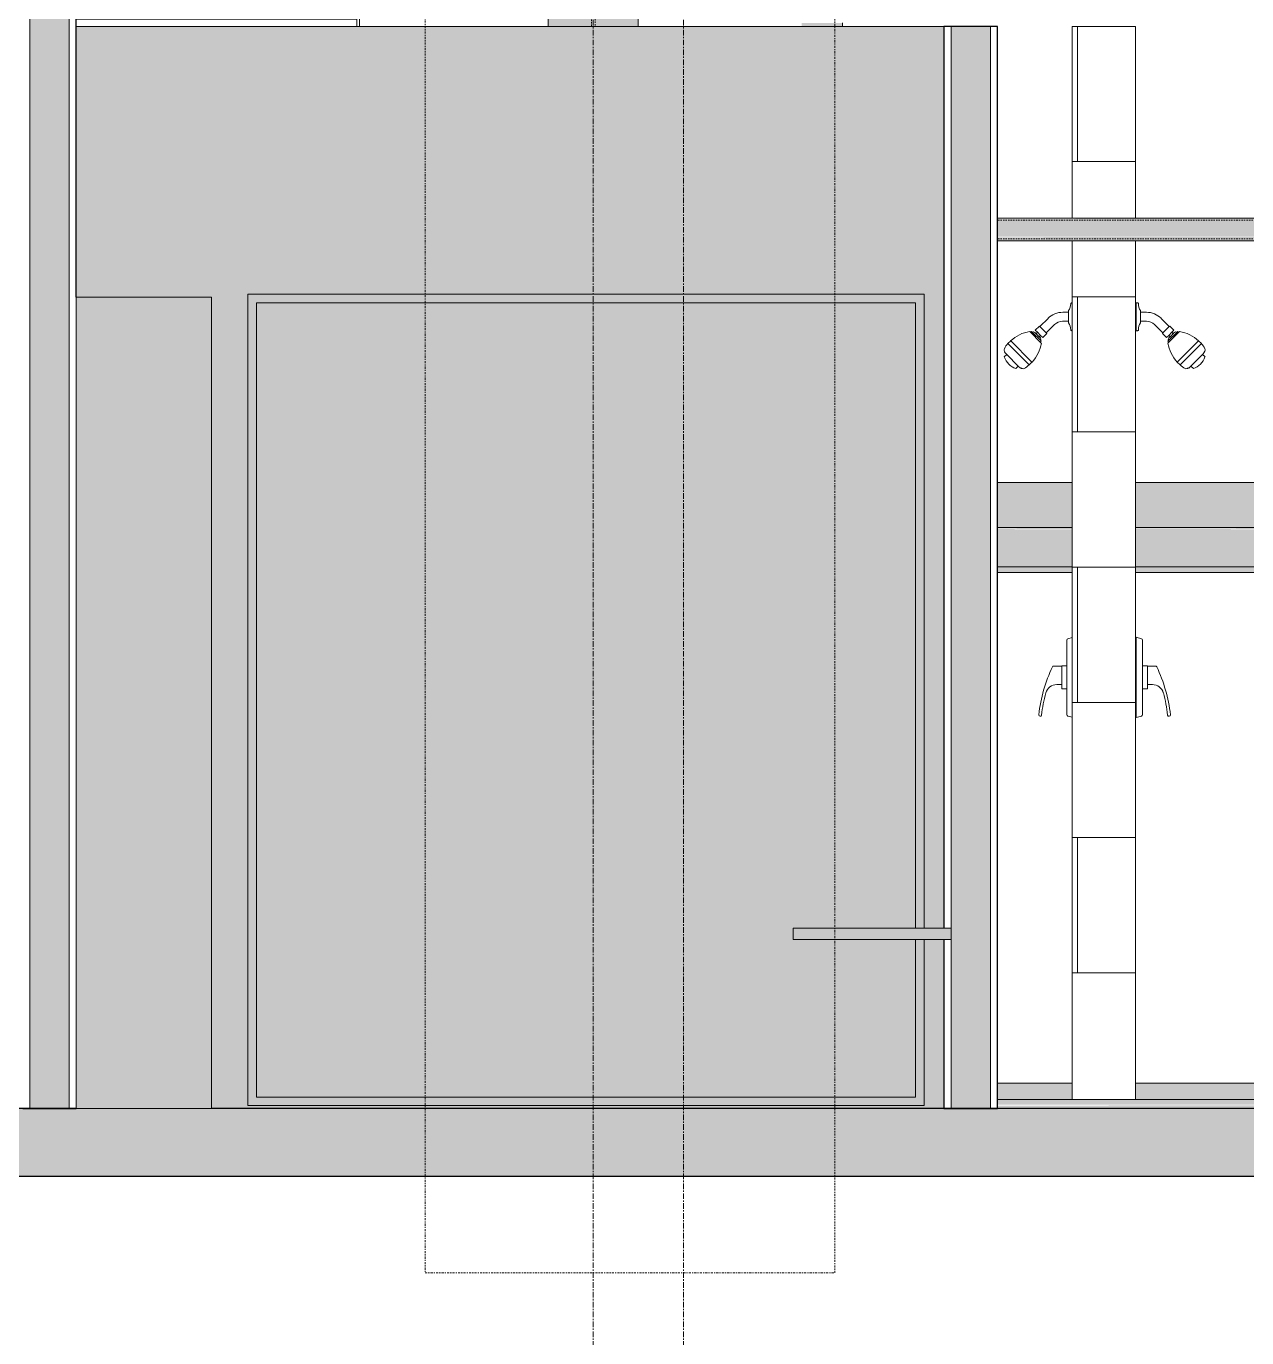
# Model space of a CAD drawing. Header units: inches. Extents: x -23227 to -2744, y -314 to 853.
# Drawn here: x -18894.5 to -18786.2, y -20.4 to 96 of the extents above; entities that cross this region are included whole.
import ezdxf

# ---------------------------------------------------------------- set-up
doc = ezdxf.new("R2010")
doc.units = ezdxf.units.IN
doc.header["$MEASUREMENT"] = 0
for name, pattern in [('Dash Dot 3_16_', [0.3125, 0.1875, -0.0625, 0, -0.0625]), ('Grid Line 1_2_', [0.875, 0.5, -0.125, 0.125, -0.125]), ('Grid Line 1_2__2_', [0.875, 0.5, -0.125, 0.125, -0.125]), ('Hidden 1_8_', [0.1875, 0.125, -0.0625]), ('Hidden 1_8__2_', [0.1875, 0.125, -0.0625])]:
    doc.linetypes.add(name, pattern=pattern)
for name, color, linetype, lineweight in [('A-ANNO-SYMB', 150, 'Continuous', 9), ('A-FLOR', 192, 'Continuous', 9), ('A-FLOR-LEVL', 51, 'Continuous', 9), ('A-GENM', 13, 'Continuous', 9), ('A-GLAZ-CWMG', 51, 'Continuous', 9), ('A-WALL', 113, 'Continuous', 9), ('A-WALL-PATT', 111, 'Continuous', 25), ('I-FURN', 30, 'Continuous', 9), ('I-WALL', 2, 'Continuous', 9), ('P-SANR-FIXT', 6, 'Continuous', 9), ('Q-SPCQ', 91, 'Continuous', 9), ('S-BEAM', 12, 'Continuous', 9), ('S-COLS', 52, 'Continuous', 9), ('S-GRID', 1, 'Continuous', 9)]:
    doc.layers.add(name, color=color, linetype=linetype, lineweight=lineweight)
pattern_1 = [(0, (-32936.803, 67.247), (61.44, 15.36), [2.534, -43.546, 2.534, -43.546, -245.76]), (0, (-32936.803, 67.247), (61.44, 15.36), [-92.16, 2.534, -89.626, 2.534, -43.546, -107.52]), (0, (-32936.803, 67.247), (61.44, 15.36), [-230.4, 2.534, -28.186, 2.534, -74.266]), (120, (-32913.763, 74.927), (-44.02215, 45.5286), [2.534, -43.546, 2.534, -43.546, -245.76]), (120, (-32913.763, 74.927), (-44.02215, 45.5286), [-92.16, 2.534, -89.626, 2.534, -43.546, -107.52]), (120, (-32913.763, 74.927), (-44.02215, 45.5286), [-230.4, 2.534, -28.186, 2.534, -74.266]), (240, (-32906.083, 105.647), (-17.41785, -60.8886), [2.534, -43.546, 2.534, -43.546, -245.76]), (240, (-32906.083, 105.647), (-17.41785, -60.8886), [-92.16, 2.534, -89.626, 2.534, -43.546, -107.52]), (240, (-32906.083, 105.647), (-17.41785, -60.8886), [-230.4, 2.534, -28.186, 2.534, -74.266])]

# ---------------------------------------------------------------- blocks, each defined once
blk = doc.blocks.new('Locker-Double Stacked - 12_ x 12_-3246-Section 8')
at = {"layer": 'I-FURN'}
blk.add_hatch(color=251, dxfattribs=at).paths.add_polyline_path([(-25737.27, 0), (-25725.27, 0), (-25725.27, 72), (-25737.27, 72), (-25737.27, 37.47)], flags=0)
at = {"layer": 'I-FURN', "color": 250}
for p, q in [((-25737.27, 72), (-25725.27, 72)), ((-25737.27, 0), (-25737.27, 72)), ((-25725.27, 0), (-25725.27, 72)), ((-25725.27, 0), (-25737.27, 0))]:
    blk.add_line(p, q, dxfattribs=at)
blk = doc.blocks.new('Furniture 5 - Furniture 1-2367-Section 8')
at = {"layer": 'I-FURN'}
blk.add_hatch(color=8, dxfattribs=at).paths.add_polyline_path([(-25659.64, 15), (-25659.64, 16), (-25673.64, 16), (-25673.64, 15), (-25672.76, 15)], flags=0)
at = {"layer": 'I-FURN', "color": 250}
for p, q in [((-25673.64, 16), (-25659.64, 16)), ((-25673.64, 16), (-25673.64, 15)), ((-25659.64, 15), (-25659.64, 16)), ((-25659.64, 15), (-25673.64, 15))]:
    blk.add_line(p, q, dxfattribs=at)
blk = doc.blocks.new('Bradley-Washroom_Accessories-Mirrors-780_Custom - Bradley-Washroom_Accessories-Mirrors-780_Custom-V51-Section 8')
at = {"layer": 'Q-SPCQ'}
for points in [[(-25672.76, 0.25), (-25662.03, 0.25), (-25662.03, 15), (-25662.78, 15), (-25662.78, 1), (-25721.28, 1), (-25721.28, 71.5), (-25662.78, 71.5), (-25662.78, 16), (-25662.03, 16), (-25662.03, 72.25), (-25722.03, 72.25), (-25722.03, 0.25)], [(-25673.64, 1), (-25662.78, 1), (-25662.78, 15), (-25673.64, 15), (-25673.64, 16), (-25662.78, 16), (-25662.78, 71.5), (-25721.28, 71.5), (-25721.28, 1)]]:
    blk.add_hatch(color=254, dxfattribs=at).paths.add_polyline_path(points, flags=0)
at = {"layer": 'Q-SPCQ', "color": 250}
for p, q in [((-25662.03, 72.25), (-25722.03, 72.25)), ((-25722.03, 72.25), (-25722.03, 0.25)), ((-25662.03, 16), (-25662.03, 72.25)), ((-25721.28, 71.5), (-25662.78, 71.5)), ((-25721.28, 1), (-25721.28, 71.5)), ((-25662.78, 71.5), (-25662.78, 16)), ((-25662.78, 15), (-25662.78, 1)), ((-25662.03, 0.25), (-25662.03, 15)), ((-25722.03, 0.25), (-25662.03, 0.25)), ((-25662.78, 1), (-25721.28, 1))]:
    blk.add_line(p, q, dxfattribs=at)
blk = doc.blocks.new('Shower Tile Threshold - Shower Tile Threshold-V52-Section 8')
at = {"layer": 'A-GENM'}
for points in [[(-25638.2, 0.33), (-25608.77, 0.33), (-25608.77, 0.78), (-25655.52, 0.78), (-25655.52, 0.33)], [(-25608.77, 0.09), (-25608.77, 0.33), (-25655.52, 0.24), (-25655.52, 0.09), (-25638.2, 0.09)], [(-25608.77, 0.78), (-25608.77, 0.79), (-25638.2, 0.78)]]:
    blk.add_hatch(color=8, dxfattribs=at).paths.add_polyline_path(points, flags=0)
at = {"layer": 'A-GENM', "color": 250}
blk.add_line((-25608.77, 0.79), (-25655.52, 0.79), dxfattribs=at)
blk = doc.blocks.new('Plate - 1_2X6-187841-Section 8')
at = {"layer": 'S-BEAM'}
h = blk.add_hatch(color=8, dxfattribs=at)
h.paths.add_polyline_path([(-25608.77, 51.55), (-25608.77, 55.55), (-25643.27, 55.55), (-25643.27, 51.55), (-25638.2, 51.55)], flags=0)
h.paths.add_polyline_path([(-25655.48, 51.55), (-25648.89, 51.55), (-25648.89, 55.55), (-25655.52, 55.55), (-25655.52, 51.55)], flags=0)
at = {"layer": 'S-BEAM', "color": 250}
for p, q in [((-25655.48, 55.55), (-25648.89, 55.55)), ((-25643.27, 55.55), (-25608.77, 55.55))]:
    blk.add_line(p, q, dxfattribs=at)
blk = doc.blocks.new('HSS-Hollow Structural Section - HSS2X2X3_16-322294-Section 8')
at = {"layer": 'S-BEAM'}
for points in [[(-25608.77, 78.65), (-25608.77, 79), (-25655.52, 78.93), (-25655.48, 78.65), (-25612.28, 78.65)], [(-25612.28, 77.35), (-25608.77, 77.35), (-25608.77, 78.65), (-25655.52, 78.65), (-25655.48, 77.35), (-25620.92, 77.35)], [(-25608.77, 77), (-25608.77, 77.35), (-25655.52, 77.31), (-25655.48, 77), (-25612.28, 77)]]:
    blk.add_hatch(color=254, dxfattribs=at).paths.add_polyline_path(points, flags=0)
at = {"layer": 'S-BEAM', "color": 250}
for p, q in [((-25608.77, 79), (-25655.48, 79)), ((-25655.48, 77), (-25608.77, 77))]:
    blk.add_line(p, q, dxfattribs=at)
at = {"layer": 'S-BEAM', "color": 250, "linetype": 'Hidden 1_8__2_'}
for p, q in [((-25655.48, 78.83), (-25608.77, 78.83)), ((-25655.48, 77.17), (-25608.77, 77.17))]:
    blk.add_line(p, q, dxfattribs=at)
blk = doc.blocks.new('Shower-Unit-Zurn-Z7301-SS-MT-DV2P-HW - Z7301-SS-MT-DV2P-HW-253514-Section 8')
at = {"layer": 'P-SANR-FIXT', "color": 250}
for p, q in [((-25643.2, 71.49), (-25643.1, 71.49)), ((-25643.2, 70.65), (-25643.2, 71.49)), ((-25643.2, 70.65), (-25643.2, 69.85)), ((-25643.2, 69.01), (-25643.2, 69.85)), ((-25642.82, 70.8), (-25642.82, 70.65)), ((-25642.82, 70.65), (-25642.82, 69.85)), ((-25642.82, 70.65), (-25642.3, 70.65)), ((-25642.82, 69.85), (-25642.82, 69.7)), ((-25642.29, 69.85), (-25642.82, 69.85)), ((-25641, 70.11), (-25640.28, 69.39)), ((-25643.1, 69.01), (-25643.2, 69.01)), ((-25640.84, 68.82), (-25641.58, 69.56)), ((-25640.89, 68.77), (-25640.84, 68.82)), ((-25640.52, 68.4), (-25640.89, 68.77)), ((-25640.28, 69.39), (-25640.84, 68.82)), ((-25640.33, 68.59), (-25640.05, 68.87)), ((-25639.62, 68.86), (-25640.32, 68.16)), ((-25639.46, 68.86), (-25640.31, 68)), ((-25640.28, 69.39), (-25640.23, 69.43)), ((-25640.23, 69.43), (-25639.86, 69.06)), ((-25640.21, 68.48), (-25639.94, 68.75)), ((-25639.86, 69.06), (-25640.05, 68.87)), ((-25640.05, 68.87), (-25639.94, 68.75)), ((-25639.94, 68.75), (-25639.83, 68.86)), ((-25639.62, 68.86), (-25639.54, 68.94)), ((-25639.54, 68.94), (-25639.46, 68.86)), ((-25639.46, 68.86), (-25639.37, 68.95)), ((-25640.33, 68.59), (-25640.52, 68.4)), ((-25640.4, 68.09), (-25640.32, 68.16)), ((-25640.31, 68), (-25640.4, 68.09)), ((-25640.4, 67.91), (-25640.31, 68)), ((-25640.21, 68.48), (-25640.33, 68.59)), ((-25640.32, 68.37), (-25640.21, 68.48)), ((-25637.68, 68.12), (-25639.57, 66.23)), ((-25637.43, 67.87), (-25639.32, 65.98)), ((-25637.68, 68.12), (-25637.43, 67.87)), ((-25638.36, 65.87), (-25637.33, 66.91)), ((-25637.14, 67.1), (-25637.33, 66.91)), ((-25637.33, 66.91), (-25637.1, 66.68)), ((-25637.17, 67.13), (-25637.14, 67.1)), ((-25639.32, 65.98), (-25639.57, 66.23)), ((-25638.55, 65.68), (-25638.59, 65.72)), ((-25638.36, 65.87), (-25638.55, 65.68)), ((-25638.14, 65.65), (-25638.36, 65.87)), ((-25643.2, 41.81), (-25642.75, 41.68)), ((-25643.2, 39.19), (-25643.2, 41.81)), ((-25642.66, 41.56), (-25642.66, 39.28)), ((-25643.2, 39.19), (-25643.2, 37.3)), ((-25642.66, 39.28), (-25642.66, 37.22)), ((-25642.66, 39.28), (-25642.21, 39.28)), ((-25642.21, 39.28), (-25642.21, 39.25)), ((-25642.21, 39.25), (-25642.21, 37.61)), ((-25642.21, 39.25), (-25641.48, 39.25)), ((-25643.2, 34.69), (-25643.2, 37.3)), ((-25642.21, 37.61), (-25642.21, 37.22)), ((-25641.77, 37.61), (-25642.21, 37.61)), ((-25642.66, 37.22), (-25642.66, 34.94)), ((-25642.21, 37.22), (-25642.66, 37.22)), ((-25642.75, 34.82), (-25643.2, 34.69))]:
    blk.add_line(p, q, dxfattribs=at)
for centre, radius, start, end in [((-25643.1, 71.4), 0.0851, 359.892, 90), ((-25642, 71.39), 1.01, 179.1647, 215.7006), ((-25642.3, 68.81), 1.84, 45, 90), ((-25642.29, 68.85), 1, 45, 90), ((-25643.1, 69.1), 0.0851, 270, 0.108), ((-25642, 69.11), 1.01, 144.2994, 180.8353), ((-25639.72, 68.76), 0.147, 45, 135), ((-25639.9, 65.73), 3.26, 47.0133, 80.5508), ((-25637.19, 68.45), 3.26, 189.4492, 222.9867), ((-25640.22, 68.27), 0.147, 135, 225), ((-25638.41, 66.86), 1.4, 23.4945, 45.9141), ((-25638.74, 67.28), 1.74, 290.1231, 339.8769), ((-25637.36, 67.31), 0.259, 315.4477, 23.757), ((-25638.31, 66.95), 1.4, 224.0859, 246.5055), ((-25638.77, 65.9), 0.259, 246.243, 314.5523), ((-25642.79, 41.56), 0.125, 0, 73.7481), ((-25641.48, 39.15), 0.1, 25.135, 90), ((-25653.86, 33.34), 13.78, 6.6597, 25.135), ((-25641.77, 36.61), 1, 15.1223, 90), ((-25653.86, 33.34), 13.53, 6.6597, 15.1223), ((-25642.79, 34.94), 0.125, 286, 0), ((-25640.3, 34.92), 0.125, 186.6597, 6.6597)]:
    blk.add_arc(centre, radius, start, end, dxfattribs=at)
blk = doc.blocks.new('Shower-Unit-Zurn-Z7301-SS-MT-DV2P-HW - Z7301-SS-MT-DV2P-HW-253545-Section 8')
at = {"layer": 'P-SANR-FIXT', "color": 250}
for p, q in [((-25651.03, 70.11), (-25651.75, 69.39)), ((-25649.74, 69.85), (-25649.21, 69.85)), ((-25649.21, 70.65), (-25649.73, 70.65)), ((-25649.21, 70.8), (-25649.21, 70.65)), ((-25649.21, 70.65), (-25649.21, 69.85)), ((-25649.21, 69.85), (-25649.21, 69.7)), ((-25652.57, 68.86), (-25652.66, 68.95)), ((-25652.49, 68.94), (-25652.57, 68.86)), ((-25652.57, 68.86), (-25651.72, 68)), ((-25652.41, 68.86), (-25652.49, 68.94)), ((-25652.41, 68.86), (-25651.71, 68.16)), ((-25652.09, 68.75), (-25652.2, 68.86)), ((-25651.8, 69.43), (-25652.17, 69.06)), ((-25652.17, 69.06), (-25651.98, 68.87)), ((-25651.98, 68.87), (-25652.09, 68.75)), ((-25651.82, 68.48), (-25652.09, 68.75)), ((-25651.71, 68.59), (-25651.98, 68.87)), ((-25651.75, 69.39), (-25651.8, 69.43)), ((-25651.75, 69.39), (-25651.19, 68.82)), ((-25651.51, 68.4), (-25651.14, 68.77)), ((-25651.19, 68.82), (-25650.45, 69.56)), ((-25651.14, 68.77), (-25651.19, 68.82)), ((-25654.35, 68.12), (-25654.6, 67.87)), ((-25654.6, 67.87), (-25652.71, 65.98)), ((-25654.35, 68.12), (-25652.46, 66.23)), ((-25651.82, 68.48), (-25651.71, 68.59)), ((-25651.71, 68.37), (-25651.82, 68.48)), ((-25651.72, 68), (-25651.63, 68.09)), ((-25651.63, 67.91), (-25651.72, 68)), ((-25651.71, 68.59), (-25651.51, 68.4)), ((-25651.63, 68.09), (-25651.71, 68.16)), ((-25654.7, 66.91), (-25654.93, 66.68)), ((-25654.86, 67.13), (-25654.89, 67.1)), ((-25654.89, 67.1), (-25654.7, 66.91)), ((-25653.67, 65.87), (-25654.7, 66.91)), ((-25653.89, 65.65), (-25653.67, 65.87)), ((-25653.67, 65.87), (-25653.48, 65.68)), ((-25653.48, 65.68), (-25653.44, 65.72)), ((-25652.71, 65.98), (-25652.46, 66.23)), ((-25649.37, 41.56), (-25649.37, 39.28)), ((-25648.89, 41.79), (-25649.28, 41.68)), ((-25649.82, 39.25), (-25650.55, 39.25)), ((-25649.37, 39.28), (-25649.82, 39.28)), ((-25649.82, 39.28), (-25649.82, 39.25)), ((-25649.82, 39.25), (-25649.82, 37.61)), ((-25649.37, 39.28), (-25649.37, 37.22)), ((-25650.26, 37.61), (-25649.82, 37.61)), ((-25649.82, 37.61), (-25649.82, 37.22)), ((-25649.82, 37.22), (-25649.37, 37.22)), ((-25649.37, 37.22), (-25649.37, 34.94)), ((-25649.28, 34.82), (-25648.89, 34.71))]:
    blk.add_line(p, q, dxfattribs=at)
for centre, radius, start, end in [((-25650.03, 71.39), 1.01, 324.2994, 0.8353), ((-25648.93, 71.4), 0.0851, 90, 180.108), ((-25649.73, 68.81), 1.84, 90, 135), ((-25649.74, 68.85), 1, 90, 135), ((-25652.13, 65.73), 3.26, 99.4492, 132.9867), ((-25652.31, 68.76), 0.147, 45, 135), ((-25650.03, 69.11), 1.01, 359.1647, 35.7006), ((-25648.93, 69.1), 0.0851, 179.892, 270), ((-25653.62, 66.86), 1.4, 134.0859, 156.5055), ((-25654.84, 68.45), 3.26, 317.0133, 350.5508), ((-25651.81, 68.27), 0.147, 315, 45), ((-25654.67, 67.31), 0.259, 156.243, 224.5523), ((-25653.29, 67.28), 1.74, 200.1231, 249.8769), ((-25653.26, 65.9), 0.259, 225.4477, 293.757), ((-25653.72, 66.95), 1.4, 293.4945, 315.9141), ((-25649.24, 41.56), 0.125, 106.2519, 180), ((-25638.17, 33.34), 13.78, 154.865, 173.3403), ((-25650.55, 39.15), 0.1, 90, 154.865), ((-25650.26, 36.61), 1, 90, 164.8777), ((-25638.17, 33.34), 13.53, 164.8777, 173.3403), ((-25651.73, 34.92), 0.125, 173.3403, 353.3403), ((-25649.24, 34.94), 0.125, 180, 254)]:
    blk.add_arc(centre, radius, start, end, dxfattribs=at)
blk = doc.blocks.new('Locker Rooms and Restrooms_rvt-2-Section 8')
at = {"layer": 'A-WALL-PATT', "lineweight": 9}
h = blk.add_hatch(dxfattribs=at)
h.set_pattern_fill('FP_10', color=250, style=0, pattern_type=2)
h.set_pattern_definition(pattern_1)
h.paths.add_polyline_path([(-25655.52, 0), (-25655.52, 96), (-25656.14, 96), (-25656.14, 0)], flags=0)
h = blk.add_hatch(dxfattribs=at)
h.set_pattern_fill('FP_21', color=27, style=0, pattern_type=2)
h.set_pattern_definition([(0, (-32493.27, 12), (-48, 24), [48, 0, 0, 0]), (90, (-32469.27, 0), (-48, 3e-15), [12, -12]), (90, (-32481.27, 12), (-48, 3e-15), [12, -12]), (90, (-32457.27, 12), (-48, 3e-15), [12, -12]), (0, (-32493.27, 24), (-48, 24), [48, 0, 0, 0]), (90, (-32445.27, 0), (-48, 3e-15), [12, -12])])
h.paths.add_polyline_path([(-25648.89, 0.79), (-25643.27, 0.79), (-25643.27, 77), (-25648.89, 77), (-25648.89, 17.94)], flags=0)
h.paths.add_polyline_path([(-25646.84, 79), (-25643.27, 79), (-25643.27, 96), (-25648.89, 96), (-25648.89, 79)], flags=0)
at = {"layer": 'I-WALL', "lineweight": 5}
for color, points in [(130, [(-25725.27, 0), (-25660.27, 0), (-25660.27, 15), (-25662.03, 15), (-25662.03, 0.25), (-25722.03, 0.25), (-25722.03, 72.25), (-25662.03, 72.25), (-25662.03, 16), (-25660.27, 16), (-25660.27, 96), (-25737.27, 96), (-25737.27, 72), (-25725.27, 72), (-25725.27, 0.25)]), (9, [(-25656.14, 0), (-25656.14, 96), (-25659.64, 96), (-25659.64, 0)])]:
    blk.add_hatch(color=color, dxfattribs=at).paths.add_polyline_path(points, flags=0)
at = {"layer": 'A-FLOR-LEVL', "linetype": 'Grid Line 1_2__2_'}
blk.add_line((-26557.32, 0), (-21746.96, 0), dxfattribs=at)
at = {"layer": 'A-WALL', "color": 250}
for p, q in [((-25659.64, 16), (-25659.64, 96)), ((-25656.14, 0), (-25656.14, 96)), ((-25659.64, 0), (-25659.64, 15))]:
    blk.add_line(p, q, dxfattribs=at)
at = {"layer": 'I-WALL', "color": 250}
for p, q in [((-25660.27, 96), (-25737.27, 96)), ((-25648.89, 78.97), (-25648.89, 96)), ((-25643.27, 96), (-25648.89, 96)), ((-25643.27, 96), (-25643.27, 78.97)), ((-25648.89, 0.78), (-25648.89, 77.01)), ((-25643.27, 77.01), (-25643.27, 0.78))]:
    blk.add_line(p, q, dxfattribs=at)
at = {"layer": 'I-WALL', "color": 10, "lineweight": 25}
for p, q in [((-25660.27, 96), (-25660.27, 16)), ((-25655.52, 96), (-25660.27, 96)), ((-25655.52, 0), (-25655.52, 96)), ((-25660.27, 15), (-25660.27, 0)), ((-25660.27, 0), (-25655.52, 0))]:
    blk.add_line(p, q, dxfattribs=at)
at = {"color": 250, "lineweight": 9}
for name in ['HSS-Hollow Structural Section - HSS2X2X3_16-322294-Section 8', 'Bradley-Washroom_Accessories-Mirrors-780_Custom - Bradley-Washroom_Accessories-Mirrors-780_Custom-V51-Section 8', 'Locker-Double Stacked - 12_ x 12_-3246-Section 8', 'Shower-Unit-Zurn-Z7301-SS-MT-DV2P-HW - Z7301-SS-MT-DV2P-HW-253545-Section 8', 'Shower-Unit-Zurn-Z7301-SS-MT-DV2P-HW - Z7301-SS-MT-DV2P-HW-253514-Section 8', 'Plate - 1_2X6-187841-Section 8', 'Furniture 5 - Furniture 1-2367-Section 8', 'Shower Tile Threshold - Shower Tile Threshold-V52-Section 8']:
    blk.add_blockref(name, (0, 0), dxfattribs=at)
blk = doc.blocks.new('Struct_Xcel_Sports Complex_rvt-2-Section 8')
at = {"layer": 'A-FLOR'}
blk.add_hatch(color=254, dxfattribs=at).paths.add_polyline_path([(-25258.05, -6.32), (-25189.87, -6.32), (-25174.52, -6), (-22066.14, -6), (-22066.14, 0), (-25174.52, 0), (-25189.87, -0.32), (-25287.67, -0.32), (-25303.02, 0), (-26276.89, 0), (-26276.89, -6), (-25303.02, -6), (-25287.67, -6.32)], flags=0)
at = {"layer": 'A-FLOR', "color": 10, "lineweight": 25}
for p, q in [((-25737.27, 0), (-26276.89, 0)), ((-25581.33, 0), (-25725.27, 0)), ((-26276.89, -6), (-25303.02, -6))]:
    blk.add_line(p, q, dxfattribs=at)
blk = doc.blocks.new('W-Wide Flange-Column - B2_E-1278685-Section 8')
at = {"layer": 'S-COLS'}
blk.add_hatch(color=256, dxfattribs=at).paths.add_polyline_path([(-25690.04, 96), (-25687.39, 96.06), (-25687.39, 144.93), (-25691.02, 144.89), (-25690.99, 142.14), (-25690.82, 141.79), (-25690.51, 141.55), (-25690.04, 141.46), (-25688.39, 141.46), (-25688.39, 132.22), (-25694.39, 132.22), (-25694.39, 141.46), (-25692.46, 141.48), (-25692.1, 141.65), (-25691.85, 141.96), (-25691.77, 142.35), (-25691.77, 144.93), (-25695.39, 144.89), (-25695.39, 96)], flags=0)
for p, q in [((-25695.39, 144.89), (-25695.39, 96.06)), ((-25687.39, 144.89), (-25687.39, 96.06))]:
    blk.add_line(p, q, dxfattribs=at)
at = {"layer": 'S-COLS', "linetype": 'Hidden 1_8_'}
for p, q in [((-25691.55, 96.06), (-25691.55, 132.22)), ((-25691.23, 132.22), (-25691.23, 96.06))]:
    blk.add_line(p, q, dxfattribs=at)
blk = doc.blocks.new('Rectangular Mullion - Profile_Polycarbonate_Lower-1272695-Section 8')
at = {"layer": 'A-GLAZ-CWMG'}
h = blk.add_hatch(color=256, dxfattribs=at)
h.paths.add_polyline_path([(-25517.24, 0), (-25505.64, 0), (-25505.64, 2.24), (-25517.89, 2.24), (-25517.89, 0)], flags=0)
h.paths.add_polyline_path([(-25388.27, 0.79), (-25388.27, 2.24), (-25395.89, 2.24), (-25395.89, 0.79)], flags=0)
h.paths.add_polyline_path([(-25413.56, 0.79), (-25407.89, 0.79), (-25407.89, 2.24), (-25435.02, 2.24), (-25435.02, 0.79), (-25430.84, 0.79)], flags=0)
h.paths.add_polyline_path([(-25608.77, 0.79), (-25608.77, 2.24), (-25643.27, 2.24), (-25643.27, 0.79), (-25638.2, 0.79)], flags=0)
h.paths.add_polyline_path([(-25655.52, 0.79), (-25648.89, 0.79), (-25648.89, 2.24), (-25655.52, 2.24)], flags=0)
for p, q in [((-25648.89, 2.24), (-25655.52, 2.24)), ((-25608.77, 2.24), (-25643.27, 2.24))]:
    blk.add_line(p, q, dxfattribs=at)
blk = doc.blocks.new('Rectangular Mullion - Profile_Polycarbonate_right-V37-Section 8')
at = {"layer": 'A-GLAZ-CWMG'}
h = blk.add_hatch(color=256, dxfattribs=at)
h.paths.add_polyline_path([(-25669.27, 96), (-25669.27, 96.32), (-25672.89, 96.32), (-25672.89, 96), (-25672.76, 96)], flags=0)
h.paths.add_polyline_path([(-25672.76, 100.3), (-25669.27, 100.3), (-25669.27, 133.23), (-25672.89, 133.23), (-25672.89, 100.3)], flags=0)
for p, q in [((-25669.27, 100.3), (-25669.27, 133.23)), ((-25669.27, 96.06), (-25669.27, 96.32))]:
    blk.add_line(p, q, dxfattribs=at)
blk = doc.blocks.new('Girt_C - 8_D-1278687-Section 8')
at = {"layer": 'S-BEAM'}
h = blk.add_hatch(color=256, dxfattribs=at)
h.paths.add_polyline_path([(-25655.52, 51.37), (-25648.89, 51.38), (-25648.89, 51.55), (-25655.52, 51.47), (-25655.52, 51.38)], flags=0)
h.paths.add_polyline_path([(-25638.2, 51.37), (-25608.77, 51.39), (-25608.77, 51.55), (-25643.27, 51.47), (-25643.27, 51.37)], flags=0)
h.paths.add_polyline_path([(-25435.02, 51.37), (-25407.89, 51.4), (-25407.89, 51.55), (-25435.02, 51.48), (-25435.02, 51.4)], flags=0)
h.paths.add_polyline_path([(-25505.64, 51.37), (-25505.64, 51.55), (-25517.89, 51.48), (-25517.89, 51.37)], flags=0)
h.paths.add_polyline_path([(-25388.27, 51.37), (-25388.27, 51.55), (-25395.89, 51.48), (-25395.89, 51.37)], flags=0)
h = blk.add_hatch(color=256, dxfattribs=at)
h.paths.add_polyline_path([(-25517.89, 48.05), (-25505.64, 48.05), (-25505.64, 51.37), (-25517.89, 51.37)], flags=0)
h.paths.add_polyline_path([(-25655.48, 48.05), (-25648.89, 48.05), (-25648.89, 51.37), (-25655.52, 51.37), (-25655.52, 48.05)], flags=0)
h.paths.add_polyline_path([(-25388.27, 48.05), (-25388.27, 51.37), (-25395.89, 51.37), (-25395.89, 48.05)], flags=0)
h.paths.add_polyline_path([(-25407.89, 48.05), (-25407.89, 51.37), (-25435.02, 51.37), (-25435.02, 48.05), (-25430.84, 48.05)], flags=0)
h.paths.add_polyline_path([(-25643.27, 48.05), (-25608.77, 48.05), (-25608.77, 51.37), (-25643.27, 51.37)], flags=0)
h = blk.add_hatch(color=256, dxfattribs=at)
h.paths.add_polyline_path([(-25388.27, 47.57), (-25388.27, 48.05), (-25395.89, 48.05), (-25395.89, 47.57)], flags=0)
h.paths.add_polyline_path([(-25655.48, 47.57), (-25648.89, 47.57), (-25648.89, 48.05), (-25655.52, 48.05), (-25655.52, 47.57)], flags=0)
h.paths.add_polyline_path([(-25643.27, 47.57), (-25608.77, 47.57), (-25608.77, 48.05), (-25643.27, 48.05)], flags=0)
h.paths.add_polyline_path([(-25407.89, 47.57), (-25407.89, 48.05), (-25435.02, 48.05), (-25435.02, 47.57), (-25430.84, 47.57)], flags=0)
h.paths.add_polyline_path([(-25517.89, 47.57), (-25505.64, 47.57), (-25505.64, 48.05), (-25517.89, 48.05)], flags=0)
for p, q in [((-25648.89, 51.55), (-25655.48, 51.55)), ((-25608.77, 51.55), (-25643.27, 51.55)), ((-25655.48, 48.05), (-25648.89, 48.05)), ((-25643.27, 48.05), (-25608.77, 48.05)), ((-25648.89, 47.57), (-25655.48, 47.57)), ((-25608.77, 47.57), (-25643.27, 47.57))]:
    blk.add_line(p, q, dxfattribs=at)

msp = doc.modelspace()

# ---------------------------------------------------------------- hatches: boundary and pattern name
at = {"layer": 'A-WALL-PATT', "lineweight": 9}
h = msp.add_hatch(dxfattribs=at)
h.set_pattern_fill('FP_10', color=256, style=0, pattern_type=2)
h.set_pattern_definition(pattern_1)
h.paths.add_polyline_path([(-18894.68613, 0), (-18894.19863, 0), (-18894.19863, 164.10094), (-18894.82363, 164.10094), (-18894.82363, 0)], flags=0)
h = msp.add_hatch(dxfattribs=at)
h.set_pattern_fill('FP_10', color=256, style=0, pattern_type=2)
h.set_pattern_definition(pattern_1)
h.paths.add_polyline_path([(-18890.07363, 0), (-18890.07363, 164.10094), (-18890.69863, 164.10094), (-18890.69863, 0)], flags=0)
h = msp.add_hatch(dxfattribs=at)
h.set_pattern_fill('FP_15', color=256, style=0, pattern_type=2)
h.set_pattern_definition([(0, (-32519.83, 0.25), (-193, 193), [48, -145]), (90, (-32519.83, 0.25), (-193, 1e-14), [96.25, -96.75]), (180, (-32471.83, 96.5), (-193, 193), [48, -145]), (90, (-32471.83, 0.25), (-193, 1e-14), [96.25, -96.75]), (180, (-32471.83, 96.75), (-193, 193), [48, -145]), (90, (-32471.83, 96.75), (-193, 1e-14), [96.25, -96.75]), (0, (-32519.83, 193), (-193, 193), [48, -145]), (90, (-32519.83, 96.75), (-193, 1e-14), [96.25, -96.75]), (0, (-32471.58, 48.25), (-193, 193), [48, -145]), (90, (-32471.58, 0), (-193, 1e-14), [48.25, -144.75]), (90, (-32423.58, 0), (-193, 1e-14), [48.25, -144.75]), (0, (-32471.58, 144.75), (-193, 193), [48, -145]), (90, (-32471.58, 48.5), (-193, 1e-14), [96.25, -96.75]), (180, (-32423.58, 48.5), (-193, 193), [48, -145]), (90, (-32423.58, 48.5), (-193, 1e-14), [96.25, -96.75]), (90, (-32471.58, 145), (-193, 1e-14), [48, -145]), (180, (-32423.58, 145), (-193, 193), [48, -145]), (90, (-32423.58, 145), (-193, 1e-14), [48, -145]), (0, (-32423.33, 0.25), (-193, 193), [48, -145]), (90, (-32423.33, 0.25), (-193, 1e-14), [96.25, -96.75]), (180, (-32375.33, 96.5), (-193, 193), [48, -145]), (90, (-32375.33, 0.25), (-193, 1e-14), [96.25, -96.75]), (180, (-32375.33, 96.75), (-193, 193), [48, -145]), (90, (-32375.33, 96.75), (-193, 1e-14), [96.25, -96.75]), (180, (-32375.33, 193), (-193, 193), [48, -145]), (90, (-32423.33, 96.75), (-193, 1e-14), [96.25, -96.75]), (0, (-32375.08, 48.25), (-193, 193), [48, -145]), (90, (-32375.08, 0), (-193, 1e-14), [48.25, -144.75]), (90, (-32327.08, 0), (-193, 1e-14), [48.25, -144.75]), (0, (-32375.08, 144.75), (-193, 193), [48, -145]), (90, (-32375.08, 48.5), (-193, 1e-14), [96.25, -96.75]), (180, (-32327.08, 48.5), (-193, 193), [48, -145]), (90, (-32327.08, 48.5), (-193, 1e-14), [96.25, -96.75]), (90, (-32375.08, 145), (-193, 1e-14), [48, -145]), (180, (-32327.08, 145), (-193, 193), [48, -145]), (90, (-32327.08, 145), (-193, 1e-14), [48, -145])])
h.paths.add_polyline_path([(-18877.40651, 96), (-18848.19863, 96.06326), (-18848.19863, 133.22708), (-18890.07363, 133.22708), (-18890.07363, 96)], flags=0)
h.paths.add_polyline_path([(-18825.69863, 96), (-18825.69863, 133.22708), (-18840.19863, 133.22708), (-18840.19863, 96)], flags=0)
at = {"layer": 'I-WALL', "lineweight": 5}
msp.add_hatch(color=256, dxfattribs=at).paths.add_polyline_path([(-18890.69863, 0), (-18890.69863, 164.10094), (-18894.19863, 164.10094), (-18894.19863, 0)], flags=0)

# ---------------------------------------------------------------- linework, layer by layer
at = {"layer": 'A-ANNO-SYMB', "linetype": 'Dash Dot 3_16_'}
for p, q in [((-18859.11989, 261.31468), (-18859.11989, -14.60295)), ((-18822.76654, -14.60295), (-18822.76654, 261.31468)), ((-18859.11989, -14.60295), (-18822.76654, -14.60295))]:
    msp.add_line(p, q, dxfattribs=at)
at = {"layer": 'A-FLOR-LEVL', "linetype": 'Grid Line 1_2_'}
msp.add_line((-19710.13206, 0), (-14899.76744, 0), dxfattribs=at)
at = {"layer": 'A-WALL'}
for p, q in [((-18894.19863, 164.10094), (-18894.19863, 0)), ((-18890.69863, 164.10094), (-18890.69863, 0))]:
    msp.add_line(p, q, dxfattribs=at)
at = {"layer": 'I-WALL', "lineweight": 25}
for p, q in [((-18890.07363, 72), (-18890.07363, 164.10094)), ((-18894.82363, 0), (-18890.07363, 0))]:
    msp.add_line(p, q, dxfattribs=at)
at = {"layer": 'S-GRID', "linetype": 'Grid Line 1_2_'}
for p, q in [((-18844.19863, -273.16081), (-18844.19863, 489.49301)), ((-18844.19863, -273.16081), (-18844.19863, 489.49301)), ((-18836.19863, -273.16081), (-18836.19863, 489.49301))]:
    msp.add_line(p, q, dxfattribs=at)

# ---------------------------------------------------------------- block references
at = {"layer": 'A-GLAZ-CWMG'}
for name in ['Rectangular Mullion - Profile_Polycarbonate_right-V37-Section 8', 'Rectangular Mullion - Profile_Polycarbonate_Lower-1272695-Section 8']:
    msp.add_blockref(name, (6847.1916, 0), dxfattribs=at)
at = {"layer": 'S-BEAM'}
msp.add_blockref('Girt_C - 8_D-1278687-Section 8', (6847.1916, 0), dxfattribs=at)
at = {"layer": 'S-COLS'}
msp.add_blockref('W-Wide Flange-Column - B2_E-1278685-Section 8', (6847.1916, 0), dxfattribs=at)

# ---------------------------------------------------------------- next in the draw order: block references
at = {"color": 130, "lineweight": 5}
msp.add_blockref('Locker Rooms and Restrooms_rvt-2-Section 8', (6847.1916, 0), dxfattribs=at)

# ---------------------------------------------------------------- next in the draw order: block references
msp.add_blockref('Struct_Xcel_Sports Complex_rvt-2-Section 8', (6847.1916, 0), dxfattribs=at)

doc.saveas('drawing.dxf')
